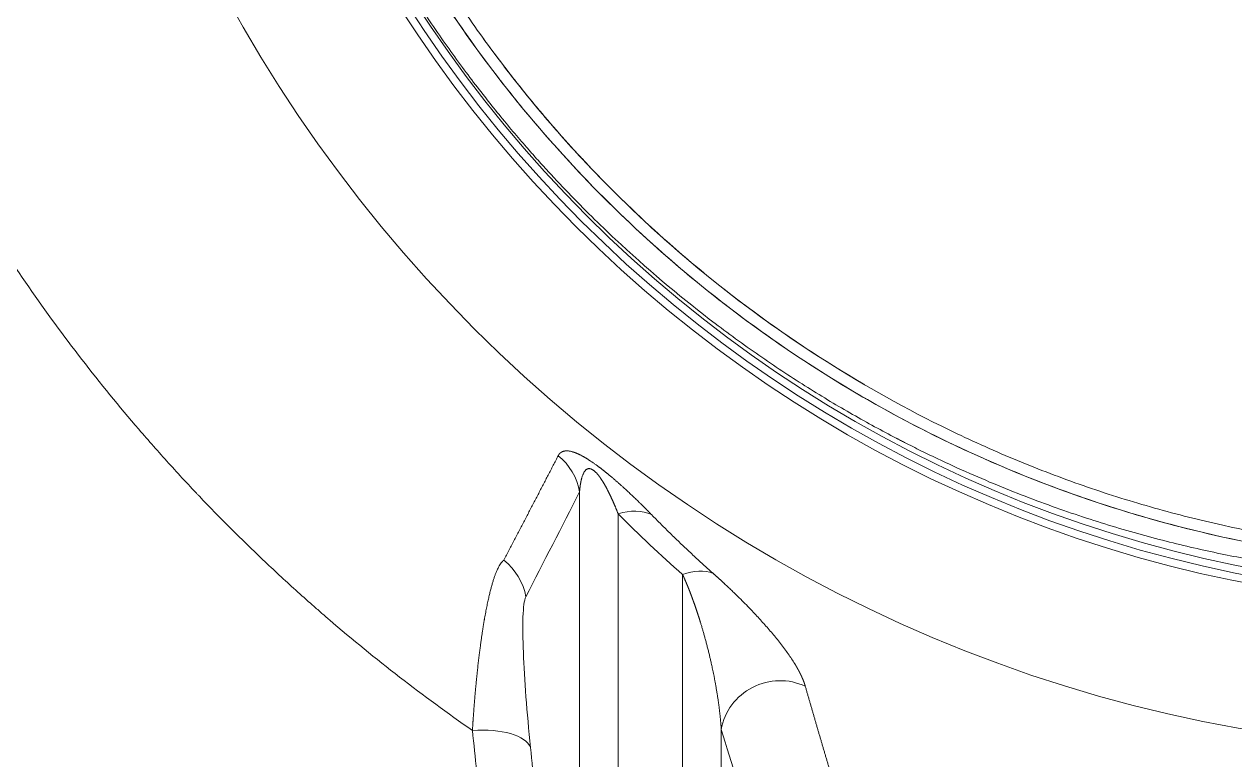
# Model space of a CAD drawing. Header units: millimetres. Extents: x 4664 to 8864, y -38 to 2932.
# Drawn here: x 8161.07 to 8187.86, y 2182.09 to 2198.37 of the extents above; entities that cross this region are included whole.
import ezdxf

# ---------------------------------------------------------------- set-up
doc = ezdxf.new("R2010")
doc.units = ezdxf.units.MM

msp = doc.modelspace()

# ---------------------------------------------------------------- linework, layer by layer
at = {"lineweight": 5}
for p, q in [((8173.362, 2188.02), (8173.362, 2173.514)), ((8174.218, 2173.688), (8174.218, 2187.534)), ((8175.643, 2186.194), (8175.643, 2173.688)), ((8176.499, 2173.514), (8176.499, 2182.766))]:
    msp.add_line(p, q, dxfattribs=at)
for radius in [31.888, 28.697, 28.528, 28.358]:
    msp.add_circle((8193.579, 2214.181), radius, dxfattribs=at)
at = {"lineweight": 5, "extrusion": (0, 0, -1)}
for centre, major_axis, ratio, start_param, end_param in [((8172.078, 2187.825), (-1.164, 0.593), 0.984114, 1.780574, 2.51207), ((8174.218, 2186.464), (0.927, 0.92), 0.712004, 5.327244, 6.033292), ((8193.579, 2208.037), (0, 28.646), 0.967774, 3.845216, 3.914727), ((8170.89, 2185.501), (-1.162, 0.596), 0.984226, 1.763232, 2.509488), ((8175.643, 2185.124), (0.861, 0.982), 0.685493, 5.375966, 6.042362), ((8177.783, 2182.571), (1.249, 0.381), 0.971679, 3.599809, 5.457733), ((8170.993, 2182.167), (1.299, 0.13), 0.436932, 4.756023, 6.166714), ((8159.161, 2214.181), (-11.206, 71.659), 0.105691, 2.041464, 2.055464), ((8160.445, 2214.376), (-11.202, 72.966), 0.103887, 2.040884, 2.054884)]:
    msp.add_ellipse(centre, major_axis=major_axis, ratio=ratio, start_param=start_param, end_param=end_param, dxfattribs=at)
at = {"lineweight": 5}
for points, knots in [([(8181.913, 2239.424), (8181.443, 2239.207), (8180.454, 2238.717), (8178.482, 2237.586), (8176.562, 2236.23), (8173.898, 2233.939), (8171.529, 2231.321), (8168.957, 2227.359), (8167.525, 2224.13), (8166.682, 2221.319), (8166.019, 2218.459), (8165.722, 2215.53), (8165.841, 2210.833), (8166.594, 2206.775), (8168.525, 2201.843), (8170.316, 2198.796), (8172.831, 2195.544), (8175.324, 2193.047), (8178.652, 2190.629), (8181.746, 2188.933), (8186.134, 2187.206), (8190.769, 2186.34), (8195.468, 2186.361), (8198.382, 2186.746), (8201.812, 2187.534), (8204.576, 2188.55), (8207.701, 2190.174), (8209.675, 2191.45), (8212.438, 2193.634), (8214.906, 2196.152), (8217.623, 2199.977), (8219.965, 2204.702), (8221.23, 2209.869), (8221.515, 2215.748), (8220.86, 2220.42), (8219.132, 2225.447), (8217.467, 2228.576), (8215.087, 2231.935), (8212.697, 2234.538), (8209.464, 2237.097), (8206.948, 2238.614), (8204.834, 2239.631), (8202.096, 2240.739), (8198.672, 2241.638), (8193.99, 2242.105), (8189.874, 2241.86), (8184.678, 2240.714), (8180.353, 2238.836), (8175.991, 2235.874), (8173.427, 2233.459), (8170.433, 2229.833), (8168.342, 2226.265), (8166.572, 2221.29), (8165.929, 2217.822), (8165.693, 2213.722), (8165.938, 2210.198), (8166.864, 2206.195), (8168.085, 2202.887), (8169.989, 2199.233), (8172.442, 2195.929), (8175.795, 2192.649), (8179.151, 2190.269), (8183.358, 2188.193), (8187.287, 2186.971), (8192.486, 2186.224), (8196.822, 2186.412), (8199.952, 2187.1), (8200.719, 2187.304)], [0, 0, 0, 0, 0.006314, 0.013403, 0.02746, 0.034433, 0.055153, 0.06884, 0.089355, 0.096186, 0.103009, 0.123487, 0.130312, 0.157651, 0.171295, 0.19176, 0.198582, 0.219083, 0.232739, 0.246379, 0.260023, 0.287433, 0.301147, 0.314851, 0.3217, 0.342232, 0.349066, 0.362718, 0.36954, 0.389996, 0.403578, 0.423785, 0.450318, 0.463364, 0.489074, 0.501707, 0.520457, 0.526663, 0.545233, 0.557589, 0.569977, 0.576192, 0.58243, 0.601358, 0.614143, 0.633596, 0.646759, 0.673678, 0.68739, 0.708264, 0.715298, 0.743767, 0.758145, 0.779887, 0.787177, 0.809164, 0.823878, 0.838617, 0.853388, 0.875637, 0.890481, 0.912656, 0.927319, 0.949033, 0.963265, 0.990966, 1, 1, 1, 1]), ([(8200.721, 2187.304), (8200.723, 2187.298), (8200.713, 2187.288), (8200.671, 2187.262), (8200.638, 2187.247), (8200.549, 2187.209), (8200.493, 2187.187), (8200.358, 2187.139), (8200.279, 2187.112), (8200.097, 2187.053), (8199.994, 2187.021), (8199.765, 2186.954), (8199.638, 2186.918), (8199.361, 2186.844), (8199.211, 2186.805), (8198.885, 2186.727), (8198.711, 2186.686), (8198.337, 2186.605), (8198.137, 2186.565), (8197.899, 2186.52), (8197.869, 2186.514), (8197.839, 2186.508), (8197.835, 2186.508), (8197.834, 2186.508), (8197.834, 2186.508), (8197.834, 2186.508), (8197.834, 2186.508), (8197.833, 2186.507), (8197.832, 2186.507), (8197.828, 2186.507), (8197.819, 2186.505), (8197.788, 2186.499), (8197.714, 2186.486), (8197.644, 2186.473), (8197.408, 2186.432), (8197.208, 2186.399), (8196.787, 2186.336), (8196.565, 2186.306), (8196.216, 2186.263), (8196.097, 2186.249), (8195.914, 2186.229), (8195.822, 2186.219), (8195.712, 2186.208), (8195.657, 2186.203), (8195.629, 2186.2), (8195.615, 2186.199), (8195.608, 2186.198), (8195.605, 2186.198), (8195.603, 2186.198), (8195.602, 2186.198), (8195.602, 2186.198), (8195.601, 2186.198), (8195.601, 2186.198), (8195.601, 2186.198), (8195.25, 2186.165), (8194.877, 2186.137), (8194.087, 2186.096), (8193.67, 2186.083), (8192.794, 2186.079), (8192.335, 2186.087), (8191.615, 2186.121), (8191.37, 2186.135), (8190.994, 2186.162), (8190.868, 2186.173), (8190.676, 2186.189), (8190.58, 2186.198), (8190.467, 2186.209), (8190.41, 2186.215), (8190.382, 2186.217), (8190.367, 2186.219), (8190.36, 2186.22), (8190.357, 2186.22), (8190.355, 2186.22), (8190.354, 2186.22), (8190.354, 2186.22), (8190.353, 2186.22), (8190.353, 2186.22), (8190.353, 2186.22), (8190.03, 2186.253), (8189.694, 2186.293), (8188.996, 2186.39), (8188.634, 2186.447), (8187.886, 2186.582), (8187.5, 2186.66), (8186.703, 2186.838), (8186.293, 2186.94), (8185.451, 2187.17), (8185.019, 2187.299), (8184.135, 2187.587), (8183.683, 2187.747), (8182.762, 2188.102), (8182.293, 2188.296), (8181.579, 2188.616), (8181.339, 2188.728), (8180.978, 2188.903), (8180.857, 2188.962), (8180.675, 2189.054), (8180.614, 2189.084), (8180.523, 2189.131), (8180.493, 2189.146), (8180.447, 2189.17), (8180.424, 2189.182), (8180.398, 2189.196), (8180.384, 2189.202), (8180.378, 2189.206), (8180.374, 2189.208), (8180.373, 2189.209), (8180.372, 2189.209), (8180.371, 2189.209), (8180.371, 2189.209), (8180.371, 2189.209), (8180.371, 2189.209), (8180.054, 2189.374), (8179.732, 2189.55), (8179.078, 2189.923), (8178.747, 2190.121), (8178.076, 2190.542), (8177.737, 2190.765), (8177.054, 2191.236), (8176.71, 2191.485), (8175.672, 2192.273), (8174.975, 2192.853), (8173.934, 2193.816), (8173.588, 2194.152), (8173.073, 2194.681), (8172.902, 2194.861), (8172.646, 2195.138), (8172.519, 2195.278), (8172.371, 2195.443), (8172.297, 2195.527), (8172.26, 2195.569), (8172.242, 2195.59), (8172.232, 2195.6), (8172.228, 2195.606), (8172.225, 2195.608), (8172.224, 2195.61), (8172.224, 2195.61), (8172.223, 2195.611), (8172.223, 2195.611), (8172.223, 2195.611), (8172.223, 2195.611), (8172.03, 2195.831), (8171.829, 2196.068), (8171.413, 2196.577), (8171.198, 2196.849), (8170.757, 2197.43), (8170.532, 2197.739), (8170.075, 2198.397), (8169.843, 2198.745), (8169.378, 2199.482), (8169.144, 2199.872), (8168.68, 2200.693), (8168.449, 2201.125), (8168.109, 2201.807), (8167.997, 2202.04), (8167.776, 2202.517), (8167.667, 2202.761), (8167.452, 2203.26), (8167.347, 2203.515), (8167.192, 2203.907), (8167.141, 2204.039), (8167.065, 2204.239), (8167.028, 2204.339), (8166.984, 2204.458), (8166.963, 2204.517), (8166.952, 2204.547), (8166.947, 2204.562), (8166.944, 2204.569), (8166.943, 2204.573), (8166.942, 2204.575), (8166.942, 2204.575), (8166.942, 2204.576), (8166.941, 2204.576), (8166.838, 2204.864), (8166.741, 2205.147), (8166.559, 2205.707), (8166.474, 2205.984), (8166.236, 2206.8), (8166.101, 2207.328), (8165.867, 2208.348), (8165.77, 2208.84), (8165.606, 2209.786), (8165.54, 2210.24), (8165.433, 2211.108), (8165.393, 2211.521), (8165.331, 2212.307), (8165.31, 2212.68), (8165.284, 2213.382), (8165.278, 2213.711), (8165.276, 2214.174), (8165.277, 2214.322), (8165.28, 2214.537), (8165.281, 2214.607), (8165.283, 2214.711), (8165.284, 2214.762), (8165.286, 2214.821), (8165.287, 2214.85), (8165.287, 2214.864), (8165.287, 2214.872), (8165.287, 2214.875), (8165.287, 2214.877), (8165.287, 2214.878), (8165.287, 2214.878), (8165.287, 2214.879), (8165.287, 2214.879), (8165.287, 2214.879), (8165.287, 2214.879), (8165.302, 2215.385), (8165.329, 2215.881), (8165.408, 2216.855), (8165.459, 2217.331), (8165.584, 2218.264), (8165.656, 2218.719), (8165.82, 2219.61), (8165.911, 2220.044), (8166.108, 2220.891), (8166.215, 2221.303), (8166.441, 2222.105), (8166.561, 2222.495), (8166.81, 2223.251), (8166.94, 2223.618), (8167.141, 2224.152), (8167.209, 2224.327), (8167.313, 2224.586), (8167.365, 2224.714), (8167.426, 2224.862), (8167.457, 2224.935), (8167.472, 2224.972), (8167.48, 2224.99), (8167.484, 2224.999), (8167.486, 2225.004), (8167.487, 2225.006), (8167.487, 2225.007), (8167.488, 2225.008), (8167.488, 2225.008), (8167.488, 2225.008), (8167.488, 2225.008), (8167.488, 2225.008), (8167.698, 2225.506), (8167.918, 2225.985), (8168.371, 2226.907), (8168.605, 2227.35), (8169.083, 2228.202), (8169.327, 2228.611), (8169.82, 2229.393), (8170.07, 2229.768), (8170.57, 2230.482), (8170.821, 2230.823), (8171.321, 2231.472), (8171.571, 2231.78), (8172.064, 2232.366), (8172.308, 2232.643), (8172.669, 2233.038), (8172.788, 2233.166), (8172.965, 2233.353), (8173.054, 2233.445), (8173.156, 2233.55), (8173.207, 2233.602), (8173.232, 2233.628), (8173.245, 2233.641), (8173.251, 2233.647), (8173.254, 2233.651), (8173.256, 2233.652), (8173.257, 2233.653), (8173.257, 2233.653), (8173.257, 2233.654), (8173.257, 2233.654), (8173.257, 2233.654), (8173.257, 2233.654), (8173.627, 2234.029), (8173.992, 2234.378), (8174.704, 2235.025), (8175.053, 2235.325), (8175.728, 2235.879), (8176.056, 2236.133), (8176.528, 2236.485), (8176.683, 2236.597), (8176.909, 2236.759), (8176.984, 2236.811), (8177.095, 2236.888), (8177.15, 2236.927), (8177.213, 2236.97), (8177.245, 2236.992), (8177.261, 2237.003), (8177.269, 2237.008), (8177.273, 2237.011), (8177.275, 2237.012), (8177.276, 2237.013), (8177.276, 2237.013), (8177.276, 2237.013), (8177.276, 2237.013), (8177.276, 2237.013), (8177.276, 2237.013), (8177.487, 2237.157), (8177.69, 2237.291), (8178.08, 2237.541), (8178.267, 2237.657), (8178.624, 2237.873), (8178.794, 2237.973), (8178.976, 2238.077), (8179.006, 2238.095), (8179.037, 2238.112), (8179.049, 2238.119), (8179.051, 2238.12), (8179.052, 2238.12), (8179.052, 2238.121), (8179.052, 2238.121), (8179.053, 2238.121), (8179.057, 2238.123), (8179.068, 2238.13), (8179.133, 2238.166), (8179.194, 2238.2), (8179.353, 2238.289), (8179.456, 2238.345), (8179.753, 2238.504), (8179.937, 2238.599), (8180.116, 2238.689), (8180.131, 2238.696), (8180.15, 2238.706), (8180.159, 2238.71), (8180.163, 2238.712), (8180.164, 2238.713), (8180.165, 2238.713), (8180.165, 2238.713), (8180.165, 2238.713), (8180.166, 2238.714), (8180.168, 2238.714), (8180.219, 2238.74), (8180.268, 2238.764), (8180.409, 2238.833), (8180.499, 2238.876), (8180.757, 2238.997), (8180.913, 2239.066), (8181.191, 2239.187), (8181.314, 2239.237), (8181.525, 2239.32), (8181.614, 2239.352), (8181.758, 2239.401), (8181.813, 2239.417), (8181.889, 2239.432), (8181.909, 2239.432), (8181.913, 2239.424)], [0, 0, 0, 0, 0.003906, 0.003906, 0.007812, 0.007812, 0.011719, 0.011719, 0.015625, 0.015625, 0.019531, 0.019531, 0.023437, 0.023437, 0.027344, 0.027344, 0.03125, 0.03125, 0.035156, 0.035156, 0.035645, 0.035706, 0.035713, 0.035713, 0.035715, 0.035715, 0.035717, 0.035721, 0.035736, 0.035767, 0.035889, 0.036133, 0.037109, 0.039062, 0.039062, 0.046875, 0.046875, 0.054687, 0.054687, 0.058594, 0.058594, 0.060547, 0.061523, 0.062012, 0.062256, 0.062378, 0.062439, 0.062469, 0.062485, 0.062492, 0.062496, 0.062498, 0.062498, 0.0625, 0.0625, 0.078125, 0.078125, 0.09375, 0.09375, 0.109375, 0.109375, 0.117187, 0.117187, 0.121094, 0.121094, 0.123047, 0.124023, 0.124512, 0.124756, 0.124878, 0.124939, 0.124969, 0.124985, 0.124992, 0.124996, 0.124998, 0.124998, 0.125, 0.125, 0.140625, 0.140625, 0.15625, 0.15625, 0.171875, 0.171875, 0.1875, 0.1875, 0.203125, 0.203125, 0.21875, 0.21875, 0.234375, 0.234375, 0.242187, 0.242187, 0.246094, 0.246094, 0.248047, 0.248047, 0.249023, 0.249023, 0.249512, 0.249756, 0.249878, 0.249939, 0.249969, 0.249985, 0.249992, 0.249996, 0.249998, 0.249998, 0.25, 0.25, 0.265625, 0.265625, 0.28125, 0.28125, 0.296875, 0.296875, 0.3125, 0.3125, 0.34375, 0.34375, 0.359375, 0.359375, 0.367187, 0.367187, 0.371094, 0.373047, 0.374023, 0.374512, 0.374756, 0.374878, 0.374939, 0.374969, 0.374985, 0.374992, 0.374996, 0.374998, 0.374998, 0.375, 0.375, 0.390625, 0.390625, 0.40625, 0.40625, 0.421875, 0.421875, 0.4375, 0.4375, 0.453125, 0.453125, 0.46875, 0.46875, 0.476562, 0.476562, 0.484375, 0.484375, 0.492187, 0.492187, 0.496094, 0.496094, 0.498047, 0.499023, 0.499512, 0.499756, 0.499878, 0.499939, 0.499969, 0.499985, 0.499992, 0.499992, 0.5, 0.5, 0.507812, 0.507812, 0.515625, 0.515625, 0.53125, 0.53125, 0.546875, 0.546875, 0.5625, 0.5625, 0.578125, 0.578125, 0.59375, 0.59375, 0.609375, 0.609375, 0.617187, 0.617187, 0.621094, 0.621094, 0.623047, 0.624023, 0.624512, 0.624756, 0.624878, 0.624939, 0.624969, 0.624985, 0.624992, 0.624996, 0.624998, 0.624998, 0.625, 0.625, 0.640625, 0.640625, 0.65625, 0.65625, 0.671875, 0.671875, 0.6875, 0.6875, 0.703125, 0.703125, 0.71875, 0.71875, 0.734375, 0.734375, 0.742187, 0.742187, 0.746094, 0.748047, 0.749023, 0.749512, 0.749756, 0.749878, 0.749939, 0.749969, 0.749985, 0.749992, 0.749996, 0.749998, 0.749998, 0.75, 0.75, 0.765625, 0.765625, 0.78125, 0.78125, 0.796875, 0.796875, 0.8125, 0.8125, 0.828125, 0.828125, 0.84375, 0.84375, 0.859375, 0.859375, 0.867188, 0.867188, 0.871094, 0.873047, 0.874023, 0.874512, 0.874756, 0.874878, 0.874939, 0.874969, 0.874985, 0.874992, 0.874996, 0.874998, 0.874998, 0.875, 0.875, 0.890625, 0.890625, 0.90625, 0.90625, 0.921875, 0.921875, 0.929688, 0.929688, 0.933594, 0.933594, 0.935547, 0.936523, 0.937012, 0.937256, 0.937378, 0.937439, 0.937469, 0.937485, 0.937492, 0.937496, 0.937498, 0.937498, 0.9375, 0.9375, 0.945313, 0.945313, 0.953125, 0.953125, 0.960938, 0.960938, 0.961914, 0.962402, 0.962463, 0.962494, 0.962494, 0.962502, 0.962502, 0.962509, 0.962524, 0.962646, 0.962891, 0.964844, 0.964844, 0.96875, 0.96875, 0.976563, 0.976563, 0.977051, 0.977295, 0.977417, 0.977478, 0.977493, 0.977497, 0.977497, 0.977501, 0.977501, 0.977509, 0.977539, 0.978516, 0.978516, 0.980469, 0.980469, 0.984375, 0.984375, 0.988281, 0.988281, 0.992188, 0.992188, 0.996094, 0.996094, 1, 1, 1, 1]), ([(8182.019, 2239.194), (8181.569, 2238.986), (8181.123, 2238.765), (8180.241, 2238.298), (8179.806, 2238.052), (8178.947, 2237.536), (8178.523, 2237.265), (8177.689, 2236.699), (8177.074, 2236.257), (8176.277, 2235.631), (8175.69, 2235.145), (8175.308, 2234.809), (8174.929, 2234.467), (8174.742, 2234.294), (8173.818, 2233.412), (8172.764, 2232.288), (8171.803, 2231.074), (8171.185, 2230.246), (8170.887, 2229.822), (8170.315, 2228.958), (8169.972, 2228.407), (8169.649, 2227.844), (8169.522, 2227.619), (8169.459, 2227.505), (8169.272, 2227.164), (8168.667, 2226.017), (8168.143, 2224.829), (8167.597, 2223.372), (8167.428, 2222.882), (8167.196, 2222.138), (8167.086, 2221.765), (8166.983, 2221.389), (8166.916, 2221.138), (8166.818, 2220.761), (8166.729, 2220.381), (8166.617, 2219.874), (8166.564, 2219.619), (8166.418, 2218.853), (8166.168, 2217.314), (8166.049, 2215.758), (8166.024, 2214.459), (8166.022, 2214.199), (8166.027, 2213.679), (8166.033, 2213.42), (8166.052, 2212.9), (8166.065, 2212.641), (8166.099, 2212.123), (8166.202, 2210.829), (8166.474, 2209.031), (8166.897, 2207.265), (8167.11, 2206.516), (8167.259, 2206.019), (8167.337, 2205.771), (8167.745, 2204.538), (8168.128, 2203.569), (8169, 2201.68), (8169.49, 2200.761), (8170.299, 2199.428), (8170.582, 2198.991), (8171.024, 2198.349), (8171.174, 2198.137), (8171.481, 2197.717), (8171.794, 2197.302), (8172.118, 2196.895), (8172.447, 2196.494), (8172.615, 2196.295), (8173.126, 2195.707), (8173.478, 2195.325), (8174.564, 2194.21), (8175.33, 2193.508), (8176.937, 2192.194), (8177.778, 2191.581), (8179.526, 2190.455), (8180.432, 2189.941), (8181.598, 2189.365), (8181.832, 2189.253), (8182.305, 2189.036), (8183.019, 2188.72), (8183.987, 2188.339), (8184.724, 2188.085), (8185.217, 2187.923), (8185.465, 2187.846), (8186.211, 2187.624), (8187.713, 2187.222), (8189.752, 2186.858), (8191.297, 2186.715), (8192.329, 2186.649), (8192.846, 2186.63), (8193.88, 2186.622), (8194.398, 2186.632), (8195.173, 2186.67), (8195.431, 2186.686), (8195.947, 2186.726), (8196.72, 2186.796), (8197.49, 2186.899), (8198.512, 2187.065), (8199.021, 2187.163), (8199.779, 2187.33), (8200.031, 2187.39), (8200.533, 2187.516), (8200.784, 2187.582), (8201.177, 2187.693), (8201.32, 2187.734), (8201.463, 2187.777)], [0, 0, 0, 0, 0.018766, 0.018766, 0.037532, 0.037532, 0.056298, 0.056298, 0.075064, 0.084447, 0.09383, 0.103213, 0.103213, 0.112596, 0.112596, 0.150128, 0.168894, 0.168894, 0.18766, 0.18766, 0.206425, 0.211117, 0.211117, 0.215808, 0.215808, 0.225191, 0.262723, 0.262723, 0.281489, 0.281489, 0.290872, 0.295564, 0.295564, 0.300255, 0.309638, 0.309638, 0.319021, 0.319021, 0.337787, 0.375319, 0.375319, 0.384702, 0.384702, 0.394085, 0.394085, 0.403468, 0.403468, 0.412851, 0.450383, 0.469149, 0.478532, 0.478532, 0.487915, 0.487915, 0.525447, 0.525447, 0.562979, 0.562979, 0.581744, 0.581744, 0.591127, 0.591127, 0.60051, 0.609893, 0.609893, 0.619276, 0.619276, 0.638042, 0.638042, 0.675574, 0.675574, 0.713106, 0.713106, 0.750638, 0.750638, 0.760021, 0.760021, 0.769404, 0.78817, 0.797553, 0.797553, 0.806936, 0.806936, 0.825702, 0.863234, 0.882, 0.882, 0.900766, 0.900766, 0.919532, 0.919532, 0.928915, 0.928915, 0.938298, 0.957064, 0.957064, 0.975829, 0.975829, 0.985212, 0.985212, 0.994595, 0.994595, 1, 1, 1, 1]), ([(8171.234, 2198.056), (8171.458, 2197.745), (8171.689, 2197.439), (8172.226, 2196.757), (8172.548, 2196.369), (8172.881, 2195.99), (8172.894, 2195.975)], [0, 0, 0, 0, 0.432314, 0.432314, 0.978165, 1, 1, 1, 1]), ([(8171.914, 2197.154), (8171.916, 2197.151), (8171.918, 2197.148), (8172.068, 2196.958), (8172.217, 2196.773), (8172.52, 2196.407), (8172.983, 2195.863), (8173.791, 2194.986), (8174.475, 2194.317), (8175.176, 2193.665), (8175.536, 2193.348), (8176.641, 2192.424), (8177.412, 2191.845), (8178.243, 2191.287), (8178.272, 2191.268), (8178.301, 2191.248)], [0, 0, 0, 0, 0.001316, 0.001316, 0.083553, 0.083553, 0.16579, 0.330263, 0.494737, 0.494737, 0.659211, 0.659211, 0.988158, 0.988158, 1, 1, 1, 1]), ([(8173.187, 2195.648), (8173.215, 2195.617), (8173.242, 2195.587), (8173.377, 2195.44), (8173.486, 2195.324), (8173.595, 2195.209)], [0, 0, 0, 0, 0.206519, 0.206519, 1, 1, 1, 1]), ([(8160.078, 2194.226), (8160.43, 2193.66), (8160.795, 2193.104), (8161.552, 2192.012), (8161.945, 2191.477), (8162.757, 2190.426), (8163.177, 2189.911), (8163.827, 2189.154), (8164.047, 2188.905), (8164.382, 2188.534), (8164.551, 2188.349), (8164.751, 2188.136), (8164.851, 2188.029), (8164.901, 2187.976), (8164.926, 2187.95), (8164.939, 2187.937), (8164.945, 2187.93), (8164.948, 2187.927), (8164.95, 2187.925), (8164.95, 2187.924), (8164.951, 2187.924), (8164.951, 2187.924), (8165.408, 2187.443), (8165.876, 2186.975), (8166.595, 2186.293), (8166.837, 2186.068), (8167.205, 2185.736), (8167.39, 2185.571), (8167.607, 2185.381), (8167.716, 2185.286), (8167.771, 2185.239), (8167.798, 2185.215), (8167.812, 2185.204), (8167.819, 2185.198), (8167.822, 2185.195), (8167.824, 2185.193), (8167.825, 2185.193), (8167.825, 2185.192), (8167.826, 2185.192), (8167.826, 2185.192), (8168.335, 2184.755), (8168.853, 2184.332), (8169.908, 2183.515), (8170.446, 2183.121), (8170.993, 2182.74)], [0, 0, 0, 0, 0.125, 0.125, 0.25, 0.25, 0.375, 0.375, 0.4375, 0.4375, 0.46875, 0.484375, 0.492187, 0.496094, 0.498047, 0.499023, 0.499512, 0.499756, 0.499878, 0.499939, 0.499939, 0.5, 0.5, 0.625, 0.625, 0.6875, 0.6875, 0.71875, 0.734375, 0.742187, 0.746094, 0.748047, 0.749023, 0.749512, 0.749756, 0.749878, 0.749939, 0.749969, 0.749969, 0.75, 0.75, 0.875, 0.875, 1, 1, 1, 1]), ([(8177.164, 2192.048), (8177.955, 2191.461), (8178.781, 2190.915), (8179.658, 2190.4), (8179.679, 2190.388), (8179.699, 2190.376)], [0, 0, 0, 0, 0.976563, 0.976563, 1, 1, 1, 1]), ([(8172.891, 2188.822), (8172.872, 2188.786), (8172.836, 2188.716), (8172.78, 2188.609), (8172.725, 2188.502), (8172.669, 2188.395), (8172.613, 2188.287), (8172.557, 2188.179), (8172.501, 2188.071), (8172.444, 2187.962), (8172.387, 2187.853), (8172.33, 2187.743), (8172.273, 2187.633), (8172.215, 2187.523), (8172.157, 2187.412), (8172.099, 2187.3), (8172.041, 2187.189), (8171.983, 2187.076), (8171.924, 2186.964), (8171.865, 2186.851), (8171.806, 2186.738), (8171.747, 2186.624), (8171.707, 2186.548), (8171.688, 2186.51)], [0, 0, 0, 0, 0.045765, 0.091716, 0.137852, 0.184173, 0.23068, 0.277372, 0.324249, 0.371312, 0.41856, 0.465994, 0.513613, 0.561418, 0.609407, 0.657583, 0.705943, 0.754489, 0.803221, 0.852137, 0.901239, 0.950527, 1, 1, 1, 1]), ([(8174.954, 2187.519), (8174.952, 2187.521), (8174.948, 2187.525), (8174.942, 2187.532), (8174.936, 2187.538), (8174.929, 2187.544), (8174.923, 2187.551), (8174.917, 2187.557), (8174.911, 2187.563), (8174.905, 2187.57), (8174.898, 2187.576), (8174.892, 2187.582), (8174.886, 2187.588), (8174.88, 2187.595), (8174.874, 2187.601), (8174.868, 2187.607), (8174.861, 2187.613), (8174.855, 2187.619), (8174.849, 2187.625), (8174.843, 2187.632), (8174.837, 2187.638), (8174.831, 2187.644), (8174.825, 2187.65), (8174.819, 2187.656), (8174.813, 2187.662), (8174.807, 2187.668), (8174.801, 2187.674), (8174.795, 2187.68), (8174.789, 2187.686), (8174.783, 2187.692), (8174.777, 2187.698), (8174.771, 2187.704), (8174.765, 2187.71), (8174.759, 2187.716), (8174.753, 2187.722), (8174.747, 2187.727), (8174.741, 2187.733), (8174.735, 2187.739), (8174.729, 2187.745), (8174.723, 2187.751), (8174.717, 2187.757), (8174.712, 2187.762), (8174.706, 2187.768), (8174.7, 2187.774), (8174.694, 2187.78), (8174.688, 2187.785), (8174.682, 2187.791), (8174.666, 2187.807), (8174.638, 2187.835), (8174.598, 2187.873), (8174.558, 2187.911), (8174.519, 2187.948), (8174.479, 2187.986), (8174.439, 2188.023), (8174.399, 2188.06), (8174.365, 2188.091), (8174.338, 2188.116), (8174.317, 2188.135), (8174.296, 2188.153), (8174.276, 2188.172), (8174.256, 2188.19), (8174.235, 2188.208), (8174.215, 2188.226), (8174.195, 2188.243), (8174.175, 2188.261), (8174.155, 2188.278), (8174.135, 2188.295), (8174.116, 2188.312), (8174.096, 2188.329), (8174.076, 2188.346), (8174.057, 2188.362), (8174.038, 2188.378), (8174.018, 2188.394), (8173.999, 2188.41), (8173.982, 2188.424), (8173.966, 2188.437), (8173.953, 2188.448), (8173.939, 2188.459), (8173.926, 2188.469), (8173.913, 2188.48), (8173.899, 2188.491), (8173.886, 2188.501), (8173.872, 2188.512), (8173.859, 2188.522), (8173.845, 2188.532), (8173.832, 2188.543), (8173.819, 2188.553), (8173.805, 2188.563), (8173.792, 2188.573), (8173.778, 2188.583), (8173.761, 2188.596), (8173.74, 2188.611), (8173.715, 2188.629), (8173.691, 2188.647), (8173.667, 2188.664), (8173.643, 2188.68), (8173.62, 2188.696), (8173.597, 2188.711), (8173.575, 2188.725), (8173.557, 2188.737), (8173.543, 2188.746), (8173.532, 2188.753), (8173.521, 2188.759), (8173.511, 2188.766), (8173.5, 2188.772), (8173.49, 2188.778), (8173.48, 2188.784), (8173.469, 2188.79), (8173.459, 2188.796), (8173.449, 2188.802), (8173.439, 2188.807), (8173.429, 2188.813), (8173.419, 2188.818), (8173.409, 2188.823), (8173.4, 2188.828), (8173.39, 2188.833), (8173.38, 2188.838), (8173.371, 2188.843), (8173.362, 2188.847), (8173.352, 2188.852), (8173.343, 2188.856), (8173.334, 2188.86), (8173.325, 2188.865), (8173.316, 2188.869), (8173.307, 2188.872), (8173.298, 2188.876), (8173.289, 2188.88), (8173.28, 2188.883), (8173.272, 2188.887), (8173.263, 2188.89), (8173.255, 2188.893), (8173.246, 2188.896), (8173.232, 2188.901), (8173.212, 2188.907), (8173.187, 2188.914), (8173.164, 2188.92), (8173.141, 2188.924), (8173.118, 2188.927), (8173.097, 2188.929), (8173.077, 2188.929), (8173.061, 2188.929), (8173.048, 2188.928), (8173.04, 2188.927), (8173.031, 2188.925), (8173.023, 2188.924), (8173.015, 2188.922), (8173.007, 2188.92), (8172.999, 2188.918), (8172.991, 2188.915), (8172.984, 2188.912), (8172.977, 2188.909), (8172.97, 2188.906), (8172.964, 2188.902), (8172.957, 2188.898), (8172.952, 2188.895), (8172.948, 2188.892), (8172.945, 2188.889), (8172.942, 2188.887), (8172.939, 2188.884), (8172.935, 2188.882), (8172.932, 2188.879), (8172.929, 2188.876), (8172.927, 2188.873), (8172.924, 2188.87), (8172.921, 2188.867), (8172.918, 2188.863), (8172.915, 2188.86), (8172.913, 2188.857), (8172.91, 2188.853), (8172.908, 2188.85), (8172.905, 2188.846), (8172.902, 2188.842), (8172.9, 2188.838), (8172.898, 2188.834), (8172.895, 2188.83), (8172.893, 2188.826), (8172.892, 2188.823), (8172.891, 2188.822)], [0, 0, 0, 0, 0.002986, 0.00596, 0.008922, 0.011871, 0.014809, 0.017735, 0.020648, 0.02355, 0.02644, 0.029317, 0.032183, 0.035036, 0.037878, 0.040708, 0.043525, 0.046331, 0.049125, 0.051907, 0.054677, 0.057436, 0.060182, 0.062917, 0.06564, 0.068351, 0.07105, 0.073737, 0.076413, 0.079077, 0.081729, 0.08437, 0.086998, 0.089615, 0.092221, 0.094815, 0.097397, 0.099967, 0.102526, 0.105074, 0.10761, 0.110134, 0.112647, 0.115148, 0.117638, 0.120116, 0.122583, 0.125039, 0.141508, 0.1577, 0.173621, 0.189279, 0.204679, 0.21983, 0.234739, 0.249416, 0.256889, 0.264252, 0.271506, 0.278653, 0.285694, 0.292631, 0.299467, 0.306202, 0.312839, 0.319381, 0.325828, 0.332185, 0.338452, 0.344634, 0.350731, 0.356748, 0.362686, 0.368549, 0.37434, 0.378405, 0.382445, 0.386459, 0.390451, 0.394422, 0.398372, 0.402304, 0.406219, 0.410119, 0.414006, 0.417881, 0.421745, 0.425601, 0.429451, 0.433295, 0.437136, 0.44441, 0.451573, 0.458637, 0.465617, 0.472525, 0.479378, 0.48619, 0.492977, 0.499753, 0.503166, 0.506588, 0.510021, 0.513467, 0.516926, 0.520402, 0.523894, 0.527404, 0.530935, 0.534488, 0.538063, 0.541663, 0.545289, 0.548942, 0.552623, 0.556334, 0.560076, 0.56385, 0.567658, 0.5715, 0.575379, 0.579294, 0.583247, 0.587239, 0.59127, 0.595343, 0.599458, 0.603616, 0.607817, 0.612063, 0.616355, 0.620693, 0.625078, 0.639076, 0.653518, 0.668424, 0.683813, 0.699701, 0.716103, 0.733035, 0.750507, 0.758932, 0.767427, 0.775995, 0.784636, 0.79335, 0.80214, 0.811004, 0.819945, 0.828964, 0.83806, 0.847235, 0.856489, 0.865824, 0.875239, 0.880357, 0.885527, 0.890749, 0.896024, 0.90135, 0.906729, 0.912161, 0.917645, 0.923183, 0.928772, 0.934415, 0.940111, 0.94586, 0.951662, 0.957517, 0.963426, 0.969388, 0.975403, 0.981472, 0.987594, 0.99377, 1, 1, 1, 1]), ([(8173.362, 2188.02), (8173.362, 2188.022), (8173.362, 2188.027), (8173.363, 2188.034), (8173.364, 2188.041), (8173.364, 2188.047), (8173.365, 2188.054), (8173.366, 2188.061), (8173.366, 2188.067), (8173.367, 2188.074), (8173.368, 2188.08), (8173.368, 2188.087), (8173.369, 2188.093), (8173.37, 2188.099), (8173.371, 2188.106), (8173.371, 2188.112), (8173.372, 2188.118), (8173.373, 2188.124), (8173.374, 2188.13), (8173.374, 2188.136), (8173.375, 2188.142), (8173.376, 2188.148), (8173.377, 2188.154), (8173.378, 2188.16), (8173.379, 2188.166), (8173.379, 2188.172), (8173.38, 2188.177), (8173.381, 2188.183), (8173.382, 2188.189), (8173.383, 2188.194), (8173.384, 2188.2), (8173.385, 2188.205), (8173.386, 2188.211), (8173.387, 2188.216), (8173.388, 2188.222), (8173.389, 2188.227), (8173.39, 2188.232), (8173.391, 2188.237), (8173.392, 2188.242), (8173.393, 2188.248), (8173.394, 2188.253), (8173.395, 2188.258), (8173.396, 2188.263), (8173.397, 2188.267), (8173.398, 2188.272), (8173.399, 2188.277), (8173.4, 2188.282), (8173.401, 2188.287), (8173.402, 2188.291), (8173.403, 2188.296), (8173.404, 2188.301), (8173.406, 2188.305), (8173.407, 2188.31), (8173.408, 2188.314), (8173.409, 2188.318), (8173.41, 2188.323), (8173.411, 2188.327), (8173.413, 2188.331), (8173.414, 2188.336), (8173.417, 2188.348), (8173.424, 2188.369), (8173.434, 2188.396), (8173.444, 2188.421), (8173.455, 2188.444), (8173.467, 2188.464), (8173.479, 2188.481), (8173.491, 2188.496), (8173.504, 2188.509), (8173.518, 2188.519), (8173.532, 2188.527), (8173.546, 2188.533), (8173.561, 2188.536), (8173.577, 2188.537), (8173.593, 2188.536), (8173.608, 2188.532), (8173.623, 2188.527), (8173.637, 2188.521), (8173.651, 2188.513), (8173.666, 2188.503), (8173.681, 2188.492), (8173.696, 2188.48), (8173.711, 2188.466), (8173.727, 2188.45), (8173.743, 2188.433), (8173.759, 2188.415), (8173.772, 2188.4), (8173.781, 2188.389), (8173.786, 2188.382), (8173.792, 2188.375), (8173.797, 2188.367), (8173.803, 2188.36), (8173.808, 2188.352), (8173.814, 2188.344), (8173.82, 2188.336), (8173.826, 2188.328), (8173.831, 2188.32), (8173.837, 2188.311), (8173.843, 2188.302), (8173.849, 2188.293), (8173.855, 2188.284), (8173.861, 2188.274), (8173.867, 2188.265), (8173.873, 2188.255), (8173.88, 2188.245), (8173.886, 2188.234), (8173.894, 2188.222), (8173.901, 2188.209), (8173.909, 2188.196), (8173.917, 2188.182), (8173.925, 2188.169), (8173.933, 2188.154), (8173.941, 2188.14), (8173.949, 2188.125), (8173.957, 2188.11), (8173.965, 2188.094), (8173.973, 2188.079), (8173.982, 2188.062), (8173.99, 2188.046), (8173.999, 2188.029), (8174.006, 2188.014), (8174.013, 2188), (8174.019, 2187.988), (8174.025, 2187.975), (8174.031, 2187.963), (8174.038, 2187.95), (8174.044, 2187.937), (8174.05, 2187.924), (8174.056, 2187.911), (8174.063, 2187.897), (8174.069, 2187.884), (8174.075, 2187.87), (8174.081, 2187.856), (8174.088, 2187.842), (8174.094, 2187.828), (8174.1, 2187.814), (8174.107, 2187.8), (8174.113, 2187.785), (8174.12, 2187.771), (8174.126, 2187.756), (8174.132, 2187.741), (8174.139, 2187.726), (8174.145, 2187.711), (8174.152, 2187.695), (8174.159, 2187.68), (8174.165, 2187.664), (8174.172, 2187.648), (8174.178, 2187.632), (8174.185, 2187.616), (8174.191, 2187.6), (8174.198, 2187.584), (8174.205, 2187.567), (8174.211, 2187.551), (8174.216, 2187.54), (8174.218, 2187.534)], [0, 0, 0, 0, 0.005086, 0.010145, 0.015177, 0.020182, 0.02516, 0.030111, 0.035036, 0.039933, 0.044804, 0.049648, 0.054465, 0.059255, 0.064019, 0.068755, 0.073465, 0.078148, 0.082804, 0.087433, 0.092036, 0.096611, 0.10116, 0.105682, 0.110178, 0.114646, 0.119088, 0.123503, 0.127891, 0.132252, 0.136587, 0.140895, 0.145176, 0.149431, 0.153659, 0.15786, 0.162034, 0.166182, 0.170303, 0.174397, 0.178465, 0.182506, 0.18652, 0.190507, 0.194468, 0.198403, 0.202311, 0.206192, 0.210046, 0.213874, 0.217676, 0.22145, 0.225198, 0.22892, 0.232615, 0.236284, 0.239926, 0.243541, 0.24713, 0.250693, 0.276511, 0.300968, 0.32407, 0.345825, 0.366241, 0.385332, 0.40311, 0.419592, 0.434801, 0.448764, 0.461516, 0.473104, 0.483591, 0.493061, 0.501627, 0.508002, 0.514019, 0.519802, 0.525487, 0.531221, 0.537146, 0.54339, 0.550064, 0.557259, 0.565046, 0.573483, 0.576339, 0.579289, 0.582334, 0.585476, 0.588716, 0.592054, 0.595493, 0.599032, 0.602674, 0.606418, 0.610265, 0.614216, 0.618272, 0.622433, 0.6267, 0.631073, 0.635552, 0.640138, 0.644832, 0.650645, 0.656641, 0.662822, 0.669189, 0.675741, 0.682481, 0.689408, 0.696522, 0.703825, 0.711317, 0.718998, 0.726868, 0.734929, 0.74318, 0.751621, 0.757686, 0.763841, 0.770087, 0.776424, 0.782852, 0.789371, 0.79598, 0.802681, 0.809473, 0.816357, 0.823331, 0.830397, 0.837555, 0.844804, 0.852144, 0.859577, 0.867101, 0.874717, 0.882424, 0.890224, 0.898115, 0.906099, 0.914174, 0.922342, 0.930601, 0.938953, 0.947397, 0.955934, 0.964562, 0.973283, 0.982096, 0.991002, 1, 1, 1, 1]), ([(8176.318, 2186.219), (8176.313, 2186.224), (8176.302, 2186.233), (8176.286, 2186.248), (8176.269, 2186.262), (8176.253, 2186.277), (8176.237, 2186.291), (8176.221, 2186.306), (8176.204, 2186.321), (8176.188, 2186.335), (8176.172, 2186.35), (8176.155, 2186.365), (8176.139, 2186.379), (8176.123, 2186.394), (8176.107, 2186.409), (8176.09, 2186.424), (8176.074, 2186.438), (8176.058, 2186.453), (8176.042, 2186.468), (8176.026, 2186.483), (8176.009, 2186.498), (8175.993, 2186.512), (8175.977, 2186.527), (8175.961, 2186.542), (8175.945, 2186.557), (8175.928, 2186.572), (8175.912, 2186.587), (8175.896, 2186.602), (8175.88, 2186.617), (8175.864, 2186.632), (8175.848, 2186.647), (8175.831, 2186.662), (8175.815, 2186.677), (8175.799, 2186.692), (8175.783, 2186.707), (8175.767, 2186.722), (8175.751, 2186.738), (8175.735, 2186.753), (8175.719, 2186.768), (8175.703, 2186.783), (8175.686, 2186.798), (8175.67, 2186.814), (8175.654, 2186.829), (8175.638, 2186.844), (8175.622, 2186.859), (8175.606, 2186.875), (8175.59, 2186.89), (8175.574, 2186.905), (8175.558, 2186.921), (8175.542, 2186.936), (8175.526, 2186.952), (8175.51, 2186.967), (8175.494, 2186.982), (8175.478, 2186.998), (8175.462, 2187.013), (8175.446, 2187.029), (8175.43, 2187.044), (8175.414, 2187.06), (8175.398, 2187.075), (8175.382, 2187.091), (8175.366, 2187.107), (8175.35, 2187.122), (8175.334, 2187.138), (8175.318, 2187.154), (8175.303, 2187.169), (8175.287, 2187.185), (8175.271, 2187.201), (8175.255, 2187.216), (8175.239, 2187.232), (8175.223, 2187.248), (8175.207, 2187.264), (8175.191, 2187.279), (8175.176, 2187.295), (8175.16, 2187.311), (8175.144, 2187.327), (8175.128, 2187.343), (8175.112, 2187.359), (8175.096, 2187.375), (8175.081, 2187.391), (8175.065, 2187.407), (8175.049, 2187.423), (8175.033, 2187.439), (8175.017, 2187.455), (8175.002, 2187.471), (8174.986, 2187.487), (8174.97, 2187.503), (8174.96, 2187.513), (8174.954, 2187.519)], [0, 0, 0, 0, 0.011365, 0.02274, 0.034124, 0.045518, 0.056921, 0.068334, 0.079756, 0.091188, 0.102629, 0.11408, 0.12554, 0.13701, 0.148489, 0.159977, 0.171476, 0.182983, 0.1945, 0.206027, 0.217563, 0.229109, 0.240664, 0.252228, 0.263803, 0.275386, 0.286979, 0.298582, 0.310194, 0.321816, 0.333447, 0.345088, 0.356738, 0.368398, 0.380067, 0.391746, 0.403434, 0.415132, 0.426839, 0.438556, 0.450282, 0.462018, 0.473763, 0.485518, 0.497283, 0.509057, 0.52084, 0.532633, 0.544436, 0.556248, 0.568069, 0.5799, 0.591741, 0.603591, 0.615451, 0.62732, 0.639199, 0.651087, 0.662985, 0.674893, 0.68681, 0.698736, 0.710672, 0.722618, 0.734573, 0.746537, 0.758511, 0.770495, 0.782488, 0.794491, 0.806504, 0.818525, 0.830557, 0.842598, 0.854648, 0.866708, 0.878778, 0.890857, 0.902946, 0.915044, 0.927152, 0.93927, 0.951397, 0.963533, 0.975679, 0.987835, 1, 1, 1, 1]), ([(8171.687, 2186.509), (8171.687, 2186.509), (8171.687, 2186.509), (8171.687, 2186.509), (8171.687, 2186.509), (8171.686, 2186.509), (8171.686, 2186.509), (8171.686, 2186.509), (8171.686, 2186.508), (8171.686, 2186.508), (8171.685, 2186.508), (8171.685, 2186.508), (8171.685, 2186.508), (8171.684, 2186.507), (8171.684, 2186.507), (8171.683, 2186.506), (8171.682, 2186.506), (8171.681, 2186.505), (8171.679, 2186.503), (8171.676, 2186.501), (8171.671, 2186.497), (8171.665, 2186.491), (8171.655, 2186.482), (8171.643, 2186.469), (8171.624, 2186.445), (8171.599, 2186.409), (8171.573, 2186.362), (8171.549, 2186.313), (8171.527, 2186.263), (8171.504, 2186.208), (8171.482, 2186.147), (8171.463, 2186.091), (8171.449, 2186.045), (8171.438, 2186.008), (8171.427, 2185.97), (8171.415, 2185.93), (8171.404, 2185.888), (8171.393, 2185.844), (8171.381, 2185.798), (8171.369, 2185.75), (8171.358, 2185.701), (8171.346, 2185.649), (8171.334, 2185.595), (8171.322, 2185.539), (8171.31, 2185.48), (8171.298, 2185.42), (8171.286, 2185.357), (8171.274, 2185.292), (8171.264, 2185.24), (8171.257, 2185.2), (8171.253, 2185.173), (8171.248, 2185.146), (8171.243, 2185.116), (8171.238, 2185.086), (8171.233, 2185.054), (8171.228, 2185.021), (8171.223, 2184.986), (8171.217, 2184.95), (8171.211, 2184.912), (8171.206, 2184.873), (8171.2, 2184.832), (8171.193, 2184.79), (8171.187, 2184.746), (8171.181, 2184.7), (8171.174, 2184.653), (8171.168, 2184.605), (8171.161, 2184.554), (8171.154, 2184.502), (8171.147, 2184.449), (8171.14, 2184.393), (8171.133, 2184.336), (8171.126, 2184.277), (8171.119, 2184.216), (8171.112, 2184.154), (8171.106, 2184.099), (8171.101, 2184.054), (8171.098, 2184.018), (8171.094, 2183.983), (8171.09, 2183.948), (8171.087, 2183.913), (8171.083, 2183.878), (8171.08, 2183.844), (8171.076, 2183.809), (8171.073, 2183.775), (8171.07, 2183.742), (8171.067, 2183.708), (8171.063, 2183.675), (8171.06, 2183.643), (8171.057, 2183.61), (8171.055, 2183.578), (8171.052, 2183.546), (8171.049, 2183.514), (8171.046, 2183.483), (8171.044, 2183.452), (8171.041, 2183.421), (8171.039, 2183.391), (8171.036, 2183.361), (8171.034, 2183.331), (8171.031, 2183.301), (8171.029, 2183.272), (8171.027, 2183.243), (8171.025, 2183.215), (8171.023, 2183.187), (8171.021, 2183.159), (8171.019, 2183.131), (8171.017, 2183.104), (8171.015, 2183.078), (8171.013, 2183.051), (8171.011, 2183.025), (8171.009, 2182.999), (8171.008, 2182.974), (8171.006, 2182.949), (8171.004, 2182.924), (8171.003, 2182.9), (8171.001, 2182.876), (8171, 2182.853), (8170.998, 2182.829), (8170.997, 2182.807), (8170.995, 2182.784), (8170.994, 2182.762), (8170.993, 2182.747), (8170.993, 2182.74)], [0, 0, 0, 0, 0.000216, 0.000337, 0.000485, 0.00066, 0.000862, 0.001091, 0.001346, 0.001629, 0.001938, 0.002274, 0.002638, 0.003028, 0.003445, 0.003889, 0.005195, 0.006509, 0.007831, 0.011759, 0.015711, 0.023556, 0.03145, 0.047077, 0.062865, 0.093858, 0.125535, 0.149522, 0.174037, 0.199082, 0.224656, 0.250757, 0.26352, 0.276531, 0.28979, 0.303297, 0.317051, 0.331053, 0.345301, 0.359796, 0.374536, 0.38952, 0.404749, 0.42022, 0.435934, 0.451888, 0.468081, 0.484512, 0.50118, 0.507333, 0.513762, 0.520467, 0.527446, 0.5347, 0.542228, 0.550029, 0.558104, 0.566452, 0.575072, 0.583963, 0.593125, 0.602557, 0.612259, 0.622229, 0.632466, 0.64297, 0.65374, 0.664774, 0.676072, 0.687631, 0.699452, 0.711532, 0.72387, 0.736465, 0.749315, 0.756438, 0.763486, 0.770458, 0.777353, 0.784173, 0.790918, 0.797587, 0.80418, 0.810698, 0.81714, 0.823508, 0.8298, 0.836018, 0.84216, 0.848228, 0.854222, 0.860141, 0.865985, 0.871756, 0.877452, 0.883075, 0.888623, 0.894098, 0.8995, 0.904828, 0.910083, 0.915264, 0.920373, 0.925409, 0.930372, 0.935263, 0.940081, 0.944827, 0.9495, 0.954102, 0.958631, 0.963089, 0.967475, 0.97179, 0.976033, 0.980205, 0.984306, 0.988335, 0.992294, 0.996183, 1, 1, 1, 1]), ([(8175.643, 2186.194), (8175.644, 2186.192), (8175.646, 2186.187), (8175.65, 2186.179), (8175.653, 2186.171), (8175.657, 2186.163), (8175.66, 2186.155), (8175.664, 2186.148), (8175.667, 2186.14), (8175.671, 2186.132), (8175.674, 2186.124), (8175.678, 2186.116), (8175.681, 2186.108), (8175.685, 2186.099), (8175.689, 2186.091), (8175.692, 2186.083), (8175.696, 2186.075), (8175.699, 2186.066), (8175.703, 2186.058), (8175.706, 2186.05), (8175.71, 2186.041), (8175.714, 2186.033), (8175.717, 2186.024), (8175.721, 2186.016), (8175.724, 2186.007), (8175.728, 2185.998), (8175.732, 2185.99), (8175.735, 2185.981), (8175.739, 2185.972), (8175.743, 2185.963), (8175.746, 2185.954), (8175.75, 2185.945), (8175.754, 2185.936), (8175.757, 2185.927), (8175.761, 2185.918), (8175.765, 2185.909), (8175.768, 2185.9), (8175.772, 2185.891), (8175.776, 2185.882), (8175.779, 2185.872), (8175.783, 2185.863), (8175.787, 2185.854), (8175.79, 2185.844), (8175.794, 2185.835), (8175.798, 2185.825), (8175.801, 2185.816), (8175.805, 2185.806), (8175.809, 2185.797), (8175.813, 2185.787), (8175.816, 2185.777), (8175.82, 2185.768), (8175.824, 2185.758), (8175.827, 2185.748), (8175.831, 2185.738), (8175.835, 2185.728), (8175.839, 2185.718), (8175.842, 2185.708), (8175.846, 2185.698), (8175.85, 2185.688), (8175.854, 2185.678), (8175.857, 2185.668), (8175.861, 2185.658), (8175.865, 2185.647), (8175.869, 2185.637), (8175.872, 2185.627), (8175.876, 2185.617), (8175.88, 2185.606), (8175.884, 2185.596), (8175.887, 2185.585), (8175.891, 2185.575), (8175.895, 2185.564), (8175.899, 2185.554), (8175.903, 2185.543), (8175.906, 2185.532), (8175.91, 2185.521), (8175.914, 2185.511), (8175.918, 2185.5), (8175.921, 2185.489), (8175.925, 2185.478), (8175.929, 2185.467), (8175.933, 2185.456), (8175.937, 2185.445), (8175.94, 2185.434), (8175.944, 2185.423), (8175.948, 2185.412), (8175.952, 2185.401), (8175.955, 2185.39), (8175.959, 2185.378), (8175.963, 2185.367), (8175.967, 2185.356), (8175.97, 2185.344), (8175.974, 2185.333), (8175.978, 2185.321), (8175.982, 2185.31), (8175.986, 2185.298), (8175.989, 2185.287), (8175.993, 2185.275), (8175.997, 2185.264), (8176.001, 2185.252), (8176.004, 2185.24), (8176.008, 2185.228), (8176.012, 2185.217), (8176.016, 2185.205), (8176.019, 2185.193), (8176.023, 2185.181), (8176.027, 2185.169), (8176.031, 2185.157), (8176.034, 2185.145), (8176.044, 2185.113), (8176.06, 2185.06), (8176.082, 2184.985), (8176.105, 2184.908), (8176.127, 2184.828), (8176.15, 2184.745), (8176.173, 2184.66), (8176.196, 2184.572), (8176.219, 2184.481), (8176.236, 2184.409), (8176.249, 2184.354), (8176.258, 2184.315), (8176.268, 2184.273), (8176.278, 2184.227), (8176.289, 2184.177), (8176.301, 2184.124), (8176.313, 2184.066), (8176.325, 2184.004), (8176.339, 2183.939), (8176.352, 2183.87), (8176.366, 2183.798), (8176.379, 2183.721), (8176.393, 2183.642), (8176.404, 2183.574), (8176.413, 2183.521), (8176.418, 2183.483), (8176.424, 2183.446), (8176.429, 2183.409), (8176.435, 2183.373), (8176.439, 2183.338), (8176.444, 2183.303), (8176.449, 2183.269), (8176.453, 2183.236), (8176.457, 2183.203), (8176.461, 2183.171), (8176.465, 2183.14), (8176.468, 2183.109), (8176.471, 2183.079), (8176.474, 2183.049), (8176.477, 2183.02), (8176.48, 2182.992), (8176.483, 2182.965), (8176.485, 2182.938), (8176.488, 2182.911), (8176.49, 2182.886), (8176.492, 2182.861), (8176.494, 2182.836), (8176.496, 2182.812), (8176.497, 2182.789), (8176.498, 2182.774), (8176.499, 2182.766)], [0, 0, 0, 0, 0.001944, 0.003901, 0.005873, 0.007857, 0.009856, 0.011868, 0.013894, 0.015933, 0.017986, 0.020053, 0.022133, 0.024227, 0.026335, 0.028456, 0.030591, 0.03274, 0.034902, 0.037078, 0.039268, 0.041471, 0.043688, 0.045919, 0.048163, 0.050422, 0.052693, 0.054979, 0.057278, 0.059591, 0.061918, 0.064258, 0.066612, 0.06898, 0.071361, 0.073756, 0.076165, 0.078587, 0.081024, 0.083474, 0.085937, 0.088415, 0.090906, 0.093411, 0.095929, 0.098462, 0.101008, 0.103568, 0.106141, 0.108728, 0.111329, 0.113944, 0.116572, 0.119215, 0.121871, 0.12454, 0.127224, 0.129921, 0.132632, 0.135356, 0.138095, 0.140847, 0.143613, 0.146392, 0.149186, 0.151993, 0.154814, 0.157649, 0.160497, 0.163359, 0.166235, 0.169125, 0.172028, 0.174946, 0.177877, 0.180821, 0.18378, 0.186752, 0.189738, 0.192738, 0.195752, 0.198779, 0.20182, 0.204875, 0.207944, 0.211026, 0.214122, 0.217232, 0.220356, 0.223494, 0.226645, 0.22981, 0.232989, 0.236182, 0.239388, 0.242609, 0.245843, 0.24909, 0.252352, 0.255627, 0.258917, 0.262219, 0.265536, 0.268867, 0.272211, 0.275569, 0.278941, 0.282327, 0.285726, 0.305985, 0.327133, 0.34917, 0.372097, 0.395913, 0.42062, 0.446216, 0.472701, 0.500077, 0.510125, 0.521374, 0.533822, 0.547471, 0.562319, 0.578368, 0.595617, 0.614067, 0.633716, 0.654566, 0.676615, 0.699865, 0.724316, 0.749966, 0.761905, 0.773658, 0.785225, 0.796607, 0.807803, 0.818812, 0.829637, 0.840275, 0.850728, 0.860995, 0.871076, 0.880971, 0.890681, 0.900204, 0.909542, 0.918695, 0.927661, 0.936442, 0.945037, 0.953446, 0.961669, 0.969707, 0.977559, 0.985225, 0.992705, 1, 1, 1, 1]), ([(8178.358, 2183.722), (8178.357, 2183.723), (8178.357, 2183.726), (8178.356, 2183.73), (8178.354, 2183.734), (8178.353, 2183.737), (8178.352, 2183.741), (8178.351, 2183.745), (8178.35, 2183.749), (8178.348, 2183.753), (8178.347, 2183.757), (8178.346, 2183.761), (8178.344, 2183.765), (8178.343, 2183.769), (8178.342, 2183.773), (8178.341, 2183.777), (8178.339, 2183.781), (8178.338, 2183.785), (8178.336, 2183.789), (8178.335, 2183.793), (8178.333, 2183.797), (8178.332, 2183.802), (8178.331, 2183.806), (8178.329, 2183.81), (8178.328, 2183.814), (8178.326, 2183.818), (8178.325, 2183.822), (8178.323, 2183.826), (8178.321, 2183.83), (8178.32, 2183.834), (8178.318, 2183.839), (8178.317, 2183.843), (8178.315, 2183.847), (8178.313, 2183.851), (8178.312, 2183.855), (8178.31, 2183.86), (8178.308, 2183.864), (8178.306, 2183.868), (8178.305, 2183.872), (8178.303, 2183.876), (8178.301, 2183.881), (8178.299, 2183.885), (8178.297, 2183.889), (8178.296, 2183.894), (8178.294, 2183.898), (8178.292, 2183.902), (8178.29, 2183.906), (8178.288, 2183.911), (8178.286, 2183.915), (8178.284, 2183.919), (8178.282, 2183.924), (8178.28, 2183.928), (8178.278, 2183.933), (8178.276, 2183.937), (8178.274, 2183.941), (8178.272, 2183.946), (8178.27, 2183.95), (8178.268, 2183.955), (8178.266, 2183.959), (8178.264, 2183.963), (8178.262, 2183.968), (8178.259, 2183.972), (8178.257, 2183.977), (8178.255, 2183.981), (8178.253, 2183.986), (8178.251, 2183.99), (8178.248, 2183.995), (8178.246, 2183.999), (8178.244, 2184.004), (8178.242, 2184.008), (8178.239, 2184.013), (8178.237, 2184.017), (8178.235, 2184.022), (8178.232, 2184.027), (8178.23, 2184.031), (8178.227, 2184.036), (8178.225, 2184.04), (8178.223, 2184.045), (8178.22, 2184.05), (8178.218, 2184.054), (8178.215, 2184.059), (8178.213, 2184.063), (8178.21, 2184.068), (8178.208, 2184.073), (8178.205, 2184.077), (8178.203, 2184.082), (8178.2, 2184.087), (8178.197, 2184.092), (8178.195, 2184.096), (8178.192, 2184.101), (8178.189, 2184.106), (8178.187, 2184.11), (8178.184, 2184.115), (8178.181, 2184.12), (8178.179, 2184.125), (8178.176, 2184.13), (8178.173, 2184.134), (8178.17, 2184.139), (8178.168, 2184.144), (8178.165, 2184.149), (8178.162, 2184.154), (8178.159, 2184.158), (8178.156, 2184.163), (8178.153, 2184.168), (8178.15, 2184.173), (8178.148, 2184.178), (8178.145, 2184.183), (8178.142, 2184.188), (8178.119, 2184.226), (8178.074, 2184.298), (8178, 2184.407), (8177.921, 2184.519), (8177.834, 2184.634), (8177.745, 2184.747), (8177.654, 2184.859), (8177.561, 2184.968), (8177.465, 2185.078), (8177.366, 2185.189), (8177.262, 2185.301), (8177.17, 2185.398), (8177.093, 2185.479), (8177.031, 2185.542), (8176.969, 2185.605), (8176.905, 2185.668), (8176.841, 2185.731), (8176.786, 2185.785), (8176.74, 2185.829), (8176.704, 2185.864), (8176.668, 2185.898), (8176.632, 2185.932), (8176.596, 2185.966), (8176.569, 2185.991), (8176.549, 2186.009), (8176.538, 2186.019), (8176.528, 2186.029), (8176.517, 2186.039), (8176.506, 2186.049), (8176.495, 2186.059), (8176.484, 2186.069), (8176.473, 2186.079), (8176.462, 2186.089), (8176.451, 2186.099), (8176.44, 2186.109), (8176.429, 2186.119), (8176.418, 2186.129), (8176.407, 2186.139), (8176.396, 2186.149), (8176.385, 2186.159), (8176.374, 2186.169), (8176.363, 2186.179), (8176.352, 2186.189), (8176.341, 2186.199), (8176.33, 2186.209), (8176.322, 2186.215), (8176.318, 2186.219)], [0, 0, 0, 0, 0.002296, 0.004593, 0.00689, 0.009189, 0.011487, 0.013787, 0.016087, 0.018388, 0.020689, 0.022991, 0.025294, 0.027597, 0.029902, 0.032206, 0.034512, 0.036818, 0.039125, 0.041432, 0.043741, 0.04605, 0.048359, 0.05067, 0.052981, 0.055292, 0.057605, 0.059918, 0.062232, 0.064547, 0.066862, 0.069178, 0.071495, 0.073812, 0.076131, 0.07845, 0.080769, 0.08309, 0.085411, 0.087733, 0.090056, 0.092379, 0.094704, 0.097029, 0.099354, 0.101681, 0.104008, 0.106336, 0.108665, 0.110995, 0.113325, 0.115656, 0.117988, 0.120321, 0.122655, 0.124989, 0.127324, 0.12966, 0.131997, 0.134334, 0.136672, 0.139012, 0.141352, 0.143692, 0.146034, 0.148376, 0.150719, 0.153063, 0.155408, 0.157754, 0.160101, 0.162448, 0.164796, 0.167145, 0.169495, 0.171846, 0.174197, 0.17655, 0.178903, 0.181257, 0.183612, 0.185968, 0.188325, 0.190682, 0.193041, 0.1954, 0.19776, 0.200121, 0.202483, 0.204846, 0.20721, 0.209574, 0.21194, 0.214306, 0.216674, 0.219042, 0.221411, 0.223781, 0.226152, 0.228523, 0.230896, 0.23327, 0.235644, 0.23802, 0.240396, 0.242773, 0.245151, 0.247531, 0.249911, 0.300378, 0.350485, 0.400254, 0.449711, 0.498882, 0.542651, 0.585593, 0.62773, 0.669082, 0.709674, 0.74953, 0.771284, 0.792656, 0.81365, 0.834273, 0.854529, 0.874426, 0.88532, 0.896025, 0.906541, 0.91687, 0.927014, 0.936973, 0.939938, 0.942894, 0.945839, 0.948775, 0.951701, 0.954618, 0.957525, 0.960422, 0.96331, 0.966188, 0.969057, 0.971916, 0.974766, 0.977606, 0.980438, 0.98326, 0.986072, 0.988876, 0.991671, 0.994456, 0.997232, 1, 1, 1, 1]), ([(8172.277, 2182.362), (8172.237, 2182.754), (8172.204, 2183.132), (8172.151, 2183.838), (8172.131, 2184.166), (8172.107, 2184.765), (8172.103, 2185.035), (8172.119, 2185.464), (8172.138, 2185.627), (8172.174, 2185.696)], [0, 0, 0, 0, 0.25, 0.25, 0.5, 0.5, 0.75, 0.75, 1, 1, 1, 1]), ([(8179.012, 2181.492), (8179.008, 2181.505), (8179, 2181.531), (8178.988, 2181.57), (8178.976, 2181.609), (8178.965, 2181.648), (8178.953, 2181.687), (8178.941, 2181.726), (8178.93, 2181.765), (8178.918, 2181.804), (8178.906, 2181.843), (8178.895, 2181.881), (8178.883, 2181.92), (8178.872, 2181.959), (8178.86, 2181.998), (8178.849, 2182.037), (8178.837, 2182.075), (8178.826, 2182.114), (8178.814, 2182.153), (8178.803, 2182.191), (8178.791, 2182.23), (8178.78, 2182.269), (8178.768, 2182.307), (8178.757, 2182.346), (8178.746, 2182.384), (8178.734, 2182.423), (8178.723, 2182.462), (8178.712, 2182.5), (8178.7, 2182.539), (8178.689, 2182.577), (8178.678, 2182.616), (8178.666, 2182.654), (8178.655, 2182.692), (8178.644, 2182.731), (8178.633, 2182.769), (8178.622, 2182.807), (8178.61, 2182.846), (8178.599, 2182.884), (8178.588, 2182.922), (8178.577, 2182.961), (8178.566, 2182.999), (8178.555, 2183.037), (8178.544, 2183.075), (8178.533, 2183.114), (8178.522, 2183.152), (8178.51, 2183.19), (8178.499, 2183.228), (8178.488, 2183.266), (8178.477, 2183.304), (8178.467, 2183.342), (8178.456, 2183.38), (8178.445, 2183.418), (8178.434, 2183.456), (8178.423, 2183.494), (8178.412, 2183.532), (8178.401, 2183.57), (8178.39, 2183.608), (8178.379, 2183.646), (8178.369, 2183.684), (8178.361, 2183.709), (8178.358, 2183.722)], [0, 0, 0, 0, 0.01775, 0.035481, 0.053195, 0.070891, 0.088569, 0.10623, 0.123872, 0.141497, 0.159104, 0.176693, 0.194264, 0.211818, 0.229353, 0.246871, 0.264371, 0.281853, 0.299317, 0.316763, 0.334192, 0.351603, 0.368996, 0.386371, 0.403728, 0.421067, 0.438389, 0.455693, 0.472979, 0.490247, 0.507497, 0.524729, 0.541944, 0.559141, 0.57632, 0.593481, 0.610624, 0.62775, 0.644857, 0.661947, 0.679019, 0.696073, 0.71311, 0.730128, 0.747129, 0.764112, 0.781077, 0.798024, 0.814953, 0.831865, 0.848759, 0.865634, 0.882493, 0.899333, 0.916155, 0.93296, 0.949747, 0.966516, 0.983267, 1, 1, 1, 1])]:
    msp.add_open_spline(points, degree=3, knots=knots, dxfattribs=at)
for points in [[(8172.174, 2185.696), (8172.57, 2186.469), (8172.966, 2187.244), (8173.362, 2188.02)], [(8176.499, 2182.766), (8176.732, 2182.003), (8176.967, 2181.252), (8177.204, 2180.512)]]:
    msp.add_open_spline(points, degree=3, dxfattribs=at)

doc.saveas('drawing.dxf')
